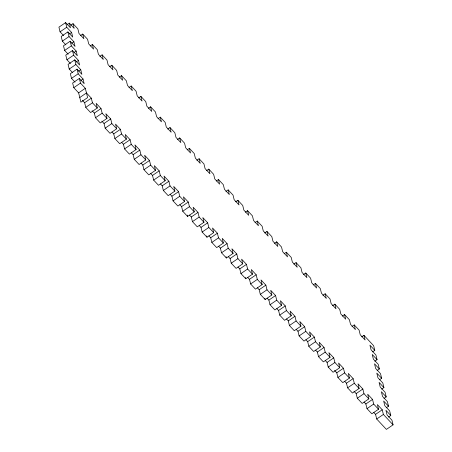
<?xml version="1.0" encoding="UTF-8"?>
<svg xmlns="http://www.w3.org/2000/svg" width="452" height="452" viewBox="0 0 452 452"><rect width="100%" height="100%" fill="white"/><g stroke="black" fill="none" stroke-linecap="round" stroke-linejoin="round"><path stroke-width="0.68" d="M67.082 24.662L69.309 23.137L70.456 27.792L65.608 22.6L58.924 27.165L60.065 31.821L63.591 35.595M60.065 31.821L66.749 27.256L65.608 22.6M70.789 25.199L73.015 23.679L77.863 28.871L79.01 33.527L83.857 38.719L82.716 34.069L80.484 35.589M66.749 27.256L71.597 32.448L72.738 37.104L67.89 31.911L61.206 36.476L62.353 41.126L65.879 44.906M69.371 33.968L71.597 32.448M62.353 41.126L69.037 36.561L67.89 31.911M69.037 36.561L73.885 41.759L75.026 46.415L70.179 41.217L63.495 45.782L64.636 50.438L68.167 54.217M71.659 43.279L73.885 41.759M64.636 50.438L71.32 45.872L70.179 41.217M71.32 45.872L76.168 51.065L77.315 55.72L72.467 50.528L65.783 55.093L66.924 59.749L70.45 63.523M73.942 52.59L76.168 51.065M66.924 59.749L73.608 55.184L72.467 50.528M90.185 45.974L92.411 44.454L97.259 49.647L98.406 54.302L103.254 59.5L102.107 54.845L99.881 56.364M73.608 55.184L78.456 60.376L79.603 65.031L74.749 59.839L68.071 64.399L69.212 69.054L72.297 72.36M76.23 61.896L78.456 60.376M69.212 69.054L75.896 64.489L74.749 59.839M75.896 64.489L80.744 69.687L81.885 74.337L77.038 69.145L70.354 73.71L71.501 78.365L75.026 82.145M78.518 71.207L80.744 69.687M71.501 78.365L78.179 73.8L77.038 69.145M79.326 78.456L72.642 83.021L73.783 87.677L78.631 92.869L80.919 102.18L87.603 97.615L85.315 88.304L80.467 83.111L79.326 78.456L84.174 83.648L83.032 78.993L78.179 73.8M80.801 80.518L83.032 78.993M73.783 87.677L80.467 83.111M109.582 66.755L111.808 65.229L116.656 70.427L117.797 75.077L122.65 80.275L121.503 75.62L119.277 77.139M78.631 92.869L85.315 88.304M79.778 97.525L86.462 92.959L91.31 98.152L92.451 102.807L97.299 108L90.62 112.565L85.767 107.373L84.626 102.717L82.422 100.355M84.626 102.717L91.31 98.152M85.767 107.373L92.451 102.807M128.973 87.53L131.204 86.004L136.052 91.202L137.193 95.858L142.041 101.05L140.9 96.395L138.674 97.915M101.819 121.13L104.022 123.492L105.163 128.148L110.011 133.34L116.695 128.775L111.847 123.582L110.706 118.927L105.853 113.734L107 118.39L100.316 122.955L95.468 117.757L94.321 113.107L101.005 108.542L96.157 103.344L97.299 108M95.468 117.757L102.152 113.192L101.005 108.542M104.022 123.492L110.706 118.927M105.163 128.148L111.847 123.582M148.369 108.305L150.595 106.785L155.448 111.977L156.59 116.633L161.437 121.825L160.296 117.17L158.064 118.695M121.65 142.38L123.419 144.267L124.56 148.923L129.408 154.115L136.092 149.555L131.244 144.357L130.097 139.702L125.249 134.51L126.396 139.165L119.712 143.73L114.864 138.538L113.718 133.882L120.401 129.317L115.554 124.125L116.695 128.775M114.864 138.538L121.543 133.973L120.401 129.317M123.419 144.267L130.097 139.702M124.56 148.923L131.244 144.357M167.765 129.08L169.992 127.56L174.839 132.752L175.986 137.408L180.834 142.6L179.693 137.945L177.461 139.47M141.047 163.155L142.809 165.048L143.956 169.698L148.804 174.896L155.488 170.331L150.64 165.133L149.493 160.483L144.646 155.285L145.787 159.94L139.109 164.505L134.255 159.313L133.114 154.657L139.798 150.092L134.95 144.9L136.092 149.555M134.255 159.313L140.939 154.748L139.798 150.092M142.809 165.048L149.493 160.483M143.956 169.698L150.64 165.133M187.162 149.855L189.388 148.335L194.236 153.527L195.377 158.183L200.23 163.375L199.083 158.725L196.857 160.245M160.443 183.93L162.206 185.823L163.347 190.478L168.2 195.671L174.879 191.106L170.031 185.913L168.89 181.258L164.042 176.06L165.183 180.715L158.499 185.28L153.652 180.088L152.51 175.432L159.194 170.867L154.341 165.675L155.488 170.331M153.652 180.088L160.336 175.523L159.194 170.867M162.206 185.823L168.89 181.258M163.347 190.478L170.031 185.913M206.553 170.63L208.784 169.11L213.632 174.302L214.773 178.958L219.621 184.156L218.48 179.5L216.254 181.02M179.839 204.711L181.602 206.598L182.744 211.253L187.591 216.446L194.275 211.881L189.428 206.688L188.286 202.033L183.439 196.84L184.58 201.49L177.896 206.055L173.048 200.863L171.907 196.208L178.585 191.642L173.737 186.45L174.879 191.106M173.048 200.863L179.732 196.298L178.585 191.642M181.602 206.598L188.286 202.033M182.744 211.253L189.428 206.688M225.949 191.411L228.175 189.885L233.029 195.083L234.17 199.733L239.018 204.931L237.876 200.276L235.65 201.795M199.236 225.486L200.999 227.373L202.14 232.029L206.988 237.221L213.672 232.656L208.824 227.463L207.683 222.808L202.829 217.615L203.976 222.271L197.292 226.836L192.445 221.638L191.298 216.983L197.982 212.423L193.134 207.225L194.275 211.881M192.445 221.638L199.123 217.073L197.982 212.423M200.999 227.373L207.683 222.808M202.14 232.029L208.824 227.463M245.346 212.186L247.572 210.666L252.419 215.858L253.566 220.514L258.414 225.706L257.273 221.051L255.041 222.57M218.627 246.261L220.39 248.148L221.536 252.804L226.384 257.996L233.068 253.431L228.22 248.238L227.073 243.583L222.226 238.39L223.367 243.046L216.689 247.611L211.835 242.413L210.694 237.763L217.378 233.198L212.53 228L213.672 232.656M211.835 242.413L218.519 237.854L217.378 233.198M220.39 248.148L227.073 243.583M221.536 252.804L228.22 248.238M264.742 232.961L266.968 231.441L271.816 236.633L272.963 241.289L277.81 246.481L276.664 241.826L274.437 243.351M238.023 267.036L239.786 268.923L240.933 273.579L245.781 278.771L252.465 274.211L247.611 269.013L246.47 264.358L241.622 259.165L242.764 263.821L236.08 268.386L231.232 263.194L230.091 258.538L236.775 253.973L231.921 248.781L233.068 253.431M231.232 263.194L237.916 258.629L236.775 253.973M239.786 268.923L246.47 264.358M240.933 273.579L247.611 269.013M284.138 253.736L286.365 252.216L291.212 257.408L292.354 262.064L297.207 267.256L296.06 262.601L293.834 264.126M257.42 287.811L259.182 289.704L260.324 294.354L265.177 299.552L271.855 294.986L267.008 289.788L265.866 285.139L261.019 279.941L262.16 284.596L255.476 289.161L250.628 283.969L249.487 279.313L256.165 274.748L251.318 269.556L252.465 274.211M250.628 283.969L257.312 279.404L256.165 274.748M259.182 289.704L265.866 285.139M260.324 294.354L267.008 289.788M303.529 274.511L305.761 272.991L310.609 278.183L311.75 282.839L316.598 288.031L315.456 283.381L313.23 284.901M276.816 308.586L278.579 310.479L279.72 315.134L284.568 320.327L291.252 315.762L286.404 310.569L285.263 305.914L280.409 300.721L281.556 305.371L274.873 309.936L270.025 304.744L268.878 300.088L275.562 295.523L270.714 290.331L271.855 294.986M270.025 304.744L276.709 300.179L275.562 295.523M278.579 310.479L285.263 305.914M279.72 315.134L286.404 310.569M322.926 295.292L325.152 293.766L330.005 298.958L331.147 303.614L335.994 308.812L334.853 304.156L332.627 305.676M296.213 329.367L297.975 331.254L299.117 335.909L303.964 341.102L310.648 336.537L305.801 331.344L304.654 326.689L299.806 321.496L300.953 326.152L294.269 330.711L289.421 325.519L288.274 320.863L294.958 316.298L290.111 311.106L291.252 315.762M289.421 325.519L296.1 320.954L294.958 316.298M297.975 331.254L304.654 326.689M299.117 335.909L305.801 331.344M342.322 316.067L344.548 314.541L349.396 319.739L350.543 324.389L355.391 329.587L354.249 324.931L352.018 326.451M315.603 350.142L317.366 352.029L318.513 356.684L323.361 361.877L330.045 357.312L325.197 352.119L324.05 347.464L319.202 342.271L320.344 346.927L313.665 351.492L308.812 346.294L307.671 341.639L314.355 337.079L309.507 331.881L310.648 336.537M308.812 346.294L315.496 341.729L314.355 337.079M317.366 352.029L324.05 347.464M318.513 356.684L325.197 352.119M361.719 336.842L363.945 335.322L373.64 345.707L374.787 350.362L372.555 351.882M334.559 370.442L336.763 372.804L337.91 377.46L342.757 382.652L349.441 378.087L344.588 372.894L343.447 368.239L338.599 363.046L339.74 367.702L333.056 372.267L328.208 367.069L327.067 362.419L333.751 357.854L328.898 352.656L330.045 357.312M328.208 367.069L334.892 362.51L333.751 357.854M336.763 372.804L343.447 368.239M337.91 377.46L344.588 372.894M374.844 361.193L377.07 359.673L375.928 355.018L371.081 349.82L369.934 345.17L374.787 350.362M353.956 391.223L356.159 393.579L357.3 398.235L362.148 403.433L368.832 398.867L363.984 393.669L362.843 389.014L357.995 383.821L359.137 388.477L352.453 393.042L347.605 387.85L346.464 383.194L353.142 378.629L348.294 373.437L349.441 378.087M347.605 387.85L354.289 383.285L353.142 378.629M377.132 370.504L379.358 368.979L378.217 364.323L373.369 359.131L372.222 354.475L377.07 359.673M356.159 393.579L362.843 389.014M379.42 379.81L381.646 378.29L380.499 373.634L375.652 368.442L374.51 363.787L379.358 368.979M357.3 398.235L363.984 393.669M381.703 389.121L383.929 387.601L382.787 382.946L377.94 377.748L376.798 373.098L381.646 378.29M373.793 412.467L375.555 414.36L376.697 419.01L386.392 429.4L393.076 424.835L383.381 414.444L382.239 409.794L377.386 404.596L378.533 409.252L371.849 413.817L367.001 408.625L365.854 403.969L372.538 399.404L367.691 394.212L368.832 398.867M367.001 408.625L373.685 404.06L372.538 399.404M383.991 398.427L386.217 396.907L385.076 392.251L380.228 387.059L379.081 382.403L383.929 387.601M375.555 414.36L382.239 409.794M386.279 407.738L388.505 406.218L387.364 401.562L382.511 396.37L381.369 391.714L386.217 396.907M376.697 419.01L383.381 414.444M388.562 417.049L390.794 415.524L389.647 410.874L384.799 405.676L383.658 401.026L388.505 406.218M82.716 34.069L87.564 39.262L88.705 43.917L93.553 49.11L92.411 44.454M102.107 54.845L106.96 60.037L108.101 64.692L112.949 69.885L111.808 65.229M121.503 75.62L126.351 80.812L127.498 85.468L132.346 90.66L131.204 86.004M140.9 96.395L145.747 101.587L146.894 106.243L151.742 111.435L150.595 106.785M160.296 117.17L165.144 122.368L166.285 127.018L171.133 132.216L169.992 127.56M179.693 137.945L184.54 143.143L185.682 147.798L190.529 152.991L189.388 148.335M199.083 158.725L203.937 163.918L205.078 168.573L209.926 173.766L208.784 169.11M218.48 179.5L223.328 184.693L224.474 189.348L229.322 194.541L228.175 189.885M237.876 200.276L242.724 205.468L243.865 210.123L248.719 215.316L247.572 210.666M257.273 221.051L262.12 226.243L263.262 230.899L268.109 236.091L266.968 231.441M276.664 241.826L281.517 247.024L282.658 251.674L287.506 256.872L286.365 252.216M296.06 262.601L300.908 267.799L302.055 272.454L306.902 277.647L305.761 272.991M315.456 283.381L320.304 288.574L321.451 293.229L326.299 298.422L325.152 293.766M334.853 304.156L339.701 309.349L340.842 314.004L345.695 319.197L344.548 314.541M354.249 324.931L359.097 330.124L360.238 334.779L365.086 339.972L363.945 335.322M69.309 23.137L74.162 28.335L73.015 23.679M390.794 415.524L385.94 410.331L387.087 414.987L391.935 420.179L393.076 424.835M102.152 113.192L107 118.39M121.543 133.973L126.396 139.165M140.939 154.748L145.787 159.94M160.336 175.523L165.183 180.715M179.732 196.298L184.58 201.49M199.123 217.073L203.976 222.271M218.519 237.854L223.367 243.046M237.916 258.629L242.764 263.821M257.312 279.404L262.16 284.596M276.709 300.179L281.556 305.371M296.1 320.954L300.953 326.152M315.496 341.729L320.344 346.927M334.892 362.51L339.74 367.702M354.289 383.285L359.137 388.477M373.685 404.06L378.533 409.252M92.118 110.746L94.321 113.107M111.955 131.99L113.718 133.882M131.351 152.77L133.114 154.657M150.748 173.545L152.51 175.432M170.138 194.32L171.907 196.208M189.535 215.095L191.298 216.983M208.931 235.871L210.694 237.763M228.328 256.651L230.091 258.538M247.724 277.426L249.487 279.313M267.115 298.201L268.878 300.088M286.512 318.976L288.274 320.863M305.908 339.751L307.671 341.639M325.304 360.526L327.067 362.419M344.695 381.307L346.464 383.194M364.092 402.082L365.854 403.969M264.849 298.218L265.177 299.552M245.453 277.443L245.781 278.771M226.056 256.668L226.384 257.996M206.66 235.893L206.988 237.221M187.269 215.118L187.591 216.446"/></g></svg>
